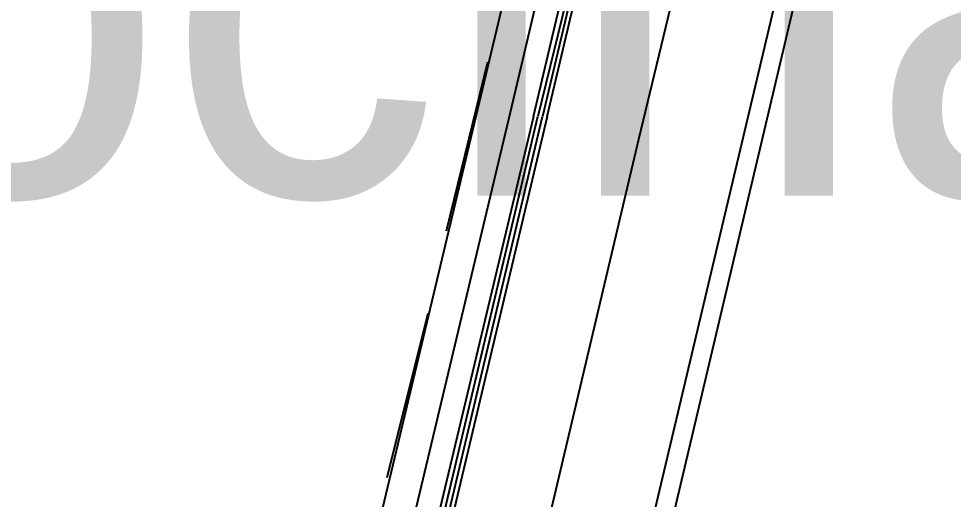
# Model space of a CAD drawing. Header units: feet. Extents: x -84 to 198, y -22 to 181.
# Drawn here: x 104.725 to 107.451, y 37.674 to 39.077 of the extents above; entities that cross this region are included whole.
import ezdxf
from ezdxf.enums import TextEntityAlignment as Align

# ---------------------------------------------------------------- set-up
doc = ezdxf.new("R2010")
doc.units = ezdxf.units.FT
doc.layers.add('A-LINEA', color=7, linetype='CONTINUOUS')
doc.layers.add('A-NOMBRE-ESPACIO', color=2, linetype='CONTINUOUS')

msp = doc.modelspace()

# ---------------------------------------------------------------- linework, layer by layer
at = {"layer": 'A-LINEA'}
for p, q in [((103.5333, 24.5111), (107.3733, 40.7511)), ((106.4933, 40.6178), (104.7733, 33.3911)), ((107.24, 40.4311), (105.5333, 33.2178)), ((106.16, 38.8044), (106.5467, 40.4444)), ((105.9733, 38.4578), (106.0933, 38.9511)), ((105.8, 37.7378), (105.92, 38.2178))]:
    msp.add_line(p, q, dxfattribs=at)
for points in [[(67.2267, 7.6444), (67.2667, 7.8178), (67.76, 9.9244), (68.1067, 9.9378), (69.9867, 17.8978), (72.5733, 17.2844), (72.7333, 17.9244), (80.72, 16.0444), (83.12, 15.4711), (87.16, 14.5111), (90.12, 27.0044), (94.6533, 25.9244), (94.8133, 26.5778), (97.52, 25.9378), (103.5333, 24.5111), (107.3733, 40.7511), (107.64, 40.6978), (108.9733, 40.3778), (112.68, 39.4978), (119.16, 37.9644), (119.2267, 38.2978), (125.3067, 36.8578)], [(106.96, 40.4978), (106.5333, 38.7244), (106.1467, 37.0844)], [(106.2267, 38.7911), (106.6267, 40.4844), (106.6267, 40.4978), (106.64, 40.4844), (106.6533, 40.4844), (106.24, 38.7911)], [(106.2667, 38.7911), (106.6667, 40.4844), (106.6533, 40.4844), (106.2533, 38.7911)], [(105.8, 37.1778), (105.8133, 37.1778), (105.7733, 37.1778), (106.16, 38.8044)], [(106.2267, 38.7911), (105.8267, 37.1111), (105.8267, 37.0978), (105.84, 37.0978), (106.24, 38.7911)], [(106.2667, 38.7911), (105.8667, 37.0978), (105.8533, 37.0978), (106.2533, 38.7911)]]:
    msp.add_lwpolyline(points, dxfattribs=at)

# ---------------------------------------------------------------- texts
at = {"layer": 'A-NOMBRE-ESPACIO'}
msp.add_text('Cocina', height=1.2, dxfattribs=at).set_placement((105.6, 38.56), align=Align.CENTER)

doc.saveas('drawing.dxf')
